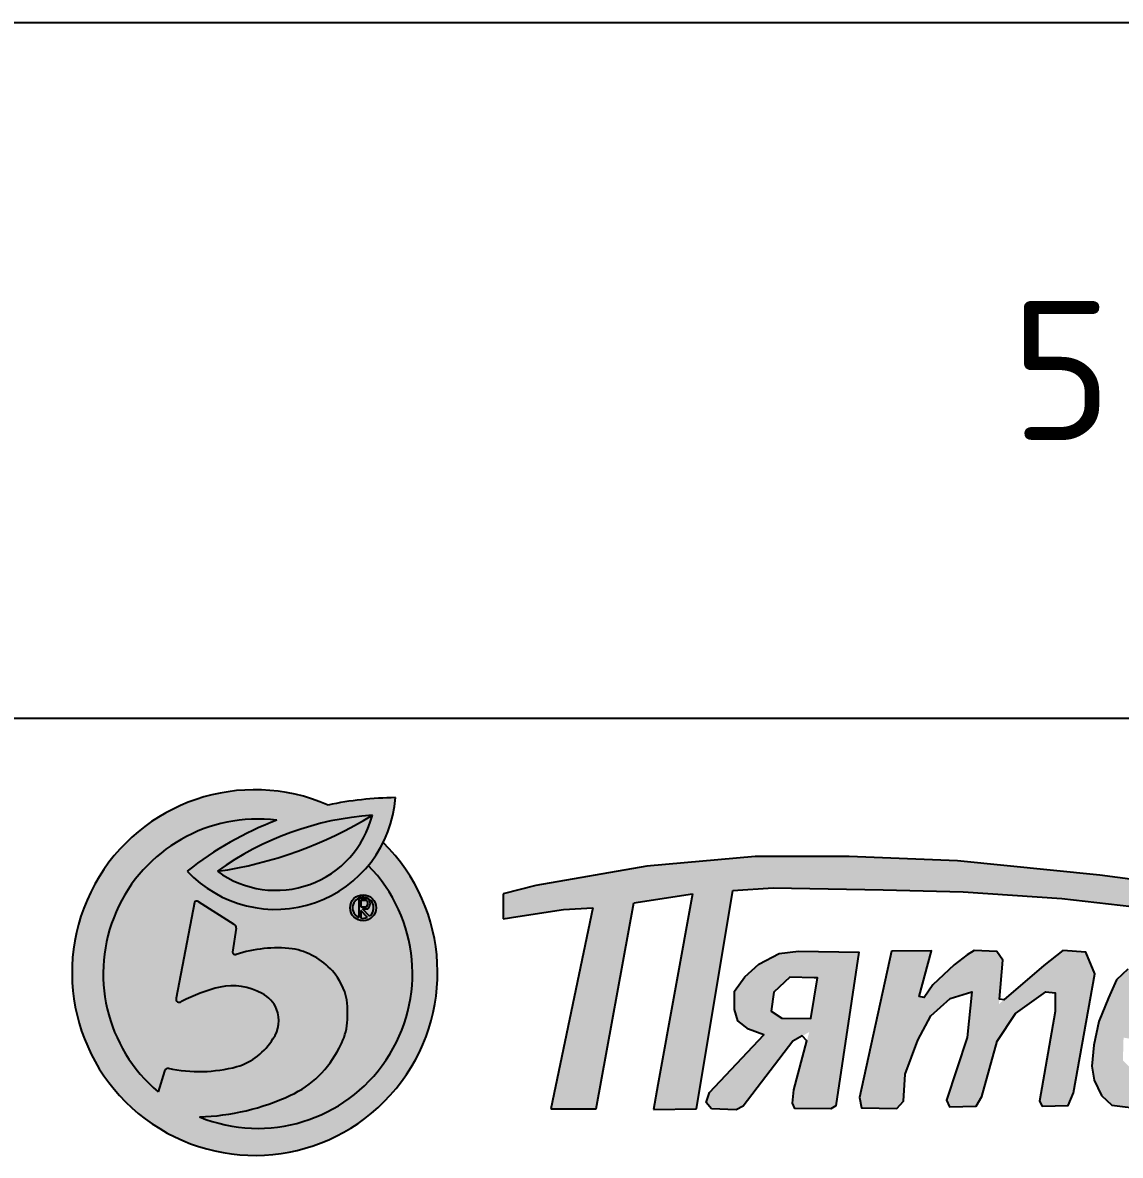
# Model space of a CAD drawing. Extents: x -150237 to 313168, y -187365 to 36962.
# Drawn here: x -1064 to 1304, y -176894 to -174451 of the extents above; entities that cross this region are included whole.
import ezdxf

# ---------------------------------------------------------------- set-up
doc = ezdxf.new("R2010")
doc.units = 0
doc.header["$LTSCALE"] = 50
doc.layers.get('0').update_dxf_attribs({"linetype": 'CONTINUOUS'})
doc.layers.add('R', color=7, linetype='CONTINUOUS')
doc.layers.add('ST', color=7, linetype='CONTINUOUS')
doc.layers.add('Стены', color=7, linetype='CONTINUOUS', lineweight=35)
doc.styles.add('ISOCPEUR', font='isocpeur.ttf')
doc.styles.get("Standard").update_dxf_attribs({"font": 'isocpeur.ttf'})

# ---------------------------------------------------------------- blocks, each defined once
blk = doc.blocks.new('Fives')
at = {"layer": 'ST'}
h = blk.add_hatch(color=255, dxfattribs=at)
h.paths.add_polyline_path([(-1652.190509187436, 935.1624737253296, 10.87382006872914), (-1533.147686739794, 854.4879785300291, -0.05710964324362305), (-1565.290198708892, 804.8481963796658, -0.8140006870916848), (-1929.515644764448, 262.6581918505544, 0.1014643625246184), (-1732.847836485787, 309.2618583206204, 0.1702850195627818), (-1628.475014023665, 411.1474853412365, 0.1005074144672512), (-1611.601147125162, 458.7934913662903, 0.06194850227914325), (-1611.786083666484, 515.0239086292568, 0.137498840510273), (-1642.76714240828, 577.5281312606239, 0.1715741327951714), (-1729.313354598933, 625.2325916778354, 0.1072389763015037), (-1850.606813977771, 612.9472810103616, -0.4149095950630466), (-1858.113123080198, 617.6947978716344), (-1850.5148127789, 669.950429601944, 0.3232281245984274), (-1855.110599442341, 678.4785793274932), (-1931.945179392998, 727.0900388647569, 0.5598827231635778), (-1939.841816561187, 724.7707601372094), (-1979.955532393076, 518.6507001925202, 0.6675029346326135), (-1968.455866854405, 511.272592025256, -0.06001301420662566), (-1885.097644168964, 542.7573049717757, -0.175401612345865), (-1794.466541742193, 528.6467846955929, -0.1846378475536078), (-1763.345950464492, 495.0441706920974, -0.2561324745579007), (-1770.905081697325, 431.0658300940122, -0.1844131885589555), (-1848.534932440365, 371.0418822517968, -0.1202650861244934), (-1996.949816190026, 367.8041890367167, 0.3823767515426836), (-2004.606251472302, 361.0642716560978), (-2018.671095619487, 316.5887606356991, -0.745905307821581), (-1762.741104363035, 902.5101145078079, 0.07564051440422523), (-1955.846212386947, 792.8784671224712, 0.6549657993456718), (-1506.764938811437, 951.1888362810714, 0.04967610491222686)])
h.paths.add_polyline_path([(-1556.567638531509, 913.3463518431527, -0.5314563503568764), (-1890.64334333923, 792.3005301766389, -0.1396821597072002)], flags=16)
h = blk.add_hatch(color=1, dxfattribs=at)
edge = h.paths.add_edge_path(flags=16)
edge.add_arc((-1576.536456131296, 713.6413353593671), 28.04926355290671, 0, 360)
edge = h.paths.add_edge_path()
edge.add_arc((-1803.587293784236, 571.4960108388914), 333.5247337425261, 82.96542638025997, 229.8432376095085)
edge.add_arc((-1499.022472514276, 213.1128727418254), 738.1165719172432, 110.9336061268995, 128.2361864349368)
edge.add_arc((-1765.810566429369, 969.9144494606007), 259.7215543171527, 222.9717454211574, 355.8654555308303)
edge.add_arc((-1803.587293784236, 571.4960108388914), 333.5247337425261, 247.8168642499261, 404.3993162345068)
edge.add_arc((-1944.827260564954, 765.5449380369973), 503.1197919664134, 271.7439712291594, 294.9185796609077)
edge.add_arc((-1825.905045307154, 508.9939271243056), 220.3464168580754, 294.9812918869309, 333.636957155921)
edge.add_arc((-1737.35454596371, 476.5181979549525), 126.9963879135908, 329.0196107136992, 351.9771168951318)
edge.add_arc((-1837.74680635523, 486.1652323636517), 227.7961180394144, 353.098724221274, 367.2781552509316)
edge.add_arc((-1738.773047979419, 491.0113121377944), 129.2373548772916, 10.70791123758999, 42.02395647114562)
edge.add_arc((-1753.50401894113, 478.9864859196532), 148.2333015579561, 41.66498989664441, 80.60771113664858)
edge.add_arc((-1761.649418752721, 339.577382442716), 287.4795985946771, 83.54163147070271, 108.0254243906317)
edge.add_arc((-1851.991843030723, 619.0652877508255), 6.272823284045434, 192.6198040358447, 282.755928409382)
edge.add_line((-1850.546763509548, 669.7306957995752), (-1858.113123080242, 617.6947978714306))
edge.add_arc((-1858.719648133359, 671.0312764207774), 8.275720696079139, 350.9581311145103, 424.1446376894124)
edge.add_line((-1931.945179390095, 727.0900388630107), (-1855.11059944213, 678.478579327435))
edge.add_arc((-1935.182519830145, 723.5096743013419), 4.826943495992903, 47.88033513741465, 164.8551783161098)
edge.add_line((-1939.841816562061, 724.7707601327857), (-1979.955532391861, 518.6507001988357))
edge.add_arc((-1972.673602593764, 517.3496028884256), 7.397253260308196, 169.8695890350171, 304.7624946256495)
edge.add_arc((-1796.09127328977, 181.0149850458547), 372.5313947609171, 103.8229919843247, 117.5604853688491)
edge.add_arc((-1859.275072093857, 410.4997025881021), 134.7548834620385, 61.25342147471451, 101.0477051215616)
edge.add_arc((-1822.853171383882, 471.1446471149102), 64.12719055726349, 21.88157486620999, 63.7261896943)
edge.add_arc((-1825.475316893753, 469.9491117068974), 67.00612030534494, 324.5287426725089, 381.9945814006849)
edge.add_arc((-1888.32425498739, 502.7138810971519), 137.5525552967418, 286.8139762214374, 328.608859410646)
edge.add_arc((-1929.37535551504, 673.4769000150845), 313.0528932501981, 257.5342266009612, 284.9652092080835)
edge.add_arc((-1997.015736116096, 360.1603220266115), 7.644151248261561, 89.50589931694098, 173.2086671746376)
edge.add_line((-2004.606251472302, 361.0642716561852), (-2018.671095619487, 316.5887606357865))
h = blk.add_hatch(color=1, dxfattribs=at)
h.paths.add_polyline_path([(-1939.974696372483, 724.0879713672621, -0.6082411680307636), (-1931.945179390095, 727.0900388629525), (-1855.11059944213, 678.4785793273768, -0.3306530655898451), (-1850.546763509548, 669.730695799517), (-1858.113123080242, 617.6947978713433, 0.4149095948996059), (-1850.606813980681, 612.9472810095176, -0.1072389763061933), (-1729.313354596932, 625.2325916772534, -0.1715741328108867), (-1642.767142400757, 577.5281312521547, -0.1374988404909168), (-1611.786083666535, 515.0239086278598, -0.06194850228811249), (-1611.601147126319, 458.793491356977, -0.100507414456867), (-1628.475014025869, 411.1474853373948, -0.1702850199941772), (-1732.847836824774, 309.2618581626739, -0.101464362336813), (-1929.515644764324, 262.6581918503216, 0.8140006870912707), (-1565.290198708899, 804.8481963792874, -0.4534486311540493), (-1955.846212386918, 792.8784671223257, -0.07564051440433955), (-1762.741104362678, 902.5101145080407, 0.7459053078218022), (-2018.671095619487, 316.5887606356991), (-2004.606251472302, 361.0642716560978, -0.382376751535655), (-1996.94981619007, 367.8041890368622, 0.120265086125997), (-1848.534932438954, 371.0418822522042, 0.1844131885465103), (-1770.905081700039, 431.065830090316, 0.2561324745608564), (-1763.345950462848, 495.0441706884885, 0.184637847573627), (-1794.466541743037, 528.6467846961168, 0.1754016123355465), (-1885.097644164605, 542.7573049722414, 0.06001301420990026), (-1968.455866854834, 511.2725920247321, -0.6786927469365975), (-1979.912005931255, 518.874356285407)])
h.paths.add_polyline_path([(-1604.585719684015, 713.6413353593089, -1), (-1548.487192578206, 713.6413353593089, -1)], flags=16)
h.paths.add_polyline_path([(-1562.712265087714, 695.4862207354745), (-1577.723122642368, 711.3137813325447), (-1566.663747355997, 711.3137813329231, 0.4561149821796093), (-1566.804679426838, 734.2197169480787), (-1586.054456070357, 734.2197169480787), (-1586.054456070357, 692.9019013706711, -3.609592920505249)], flags=0)
h.paths.add_polyline_path([(-1581.100292063878, 691.2831635515322), (-1581.100292063878, 707.6835550383839), (-1567.098701752286, 692.8652616858599, -0.1582385216500455)], flags=0)
h.paths.add_polyline_path([(-1581.10029206425, 715.6098949531442), (-1581.10029206425, 730.1882190249162), (-1569.698803361214, 730.1882190245378, -0.406433793227474), (-1569.167279595931, 715.6098949531442)], flags=0)
for color, points in [(82, [(-1556.567638531022, 913.3463518438512, 0.1396821597074449), (-1890.643343339623, 792.3005301768135, 0.1023829864890439)]), (62, [(-1556.567638531393, 913.3463518438512, -0.1023829864890017), (-1890.643343339623, 792.3005301768135, 0.5314563503579949)]), (1, [(-1274.124296814967, 743.5819231614005), (-1274.124296814953, 689.6379167864216), (-1242.810187988624, 694.7620436853031), (-1144.06752381054, 709.5734433119651), (-1080.707647629628, 713.6877209860249), (-1171.22175645949, 280.0428541375441), (-1073.674733196676, 280.0428541375732), (-992.6621054042116, 724.3848429386562), (-865.683447737465, 743.7544686844631), (-940.8222067107054, 331.8827528300462), (-950.4085837185994, 278.3971430679085), (-857.7137976942395, 280.0428541375732), (-779.0542051832454, 750.9654145653185), (-692.3198351961619, 756.5341204695287), (-454.5145856333838, 752.3619311224902), (-282.5377788572441, 748.2476534484013), (-69.41819533964735, 733.436253821681), (81.4848733645631, 716.3979254644946), (88.89057317792322, 773.9978129016818), (12.46297471378057, 783.7033034535707), (-294.0577563445622, 814.8989517685259), (-527.7487282325092, 823.9503626515216), (-730.9940453324962, 823.9503626515216), (-964.6850172204286, 803.378974281135), (-1204.135977852173, 761.4133420054568)]), (1, [(-436.6028617734264, 619.8821900170004), (-505.7227266980408, 304.728520182136), (-501.6084490239518, 282.5114207420556), (-425.0828842859773, 280.86570967242), (-411.0943401940967, 296.4999648339581), (-406.9800625200151, 354.9227078059628), (-379.8258298710647, 428.1568504046588), (-351.8487416872669, 480.8196046329393), (-309.8831094116175, 517.8481036997109), (-263.5060212267636, 532.659503326402), (-273.5066146273457, 433.9168391483548), (-318.111664759781, 298.9685314383823), (-311.5288204812532, 284.1571318117203), (-254.2261112791529, 285.8028428813268), (-241.883278256908, 306.3742312517713), (-208.7162357230409, 425.6882838002056), (-169.4719911930078, 485.7567378418461), (-104.169225707381, 532.5288489036612), (-83.59783733697259, 530.0602822992078), (-83.59783733697259, 489.7403610931942), (-117.3349142644511, 296.4999648339581), (-111.5749255207411, 285.8028428813269), (-55.91792738828368, 287.4485539509624), (-44.39794990085648, 314.6027865999203), (1.68196004890341, 571.3337134628091), (-17.2437172518985, 618.236478947365), (-67.14072664062402, 621.527901086636), (-108.2835033814632, 589.4365352288003), (-204.9143914710187, 506.1030387394434), (-196.6262238419877, 600.9565127162206), (-209.7919123990504, 619.0593344821827), (-258.3403889532419, 621.5279010866361), (-273.6774658796782, 612.4764902036694), (-301.6545540634472, 590.2593907635892), (-347.7344640131997, 547.4709029531228), (-366.6601413139797, 520.3166703041352), (-377.3572632665964, 521.9623813737998), (-350.2030306176458, 620.7050455518184)])]:
    blk.add_hatch(color=color, dxfattribs=at).paths.add_polyline_path(points)
h = blk.add_hatch(color=255, dxfattribs=at)
h.paths.add_polyline_path([(-1604.585719684015, 713.6413353593089, 1), (-1548.487192578206, 713.6413353593089, 1)])
h.paths.add_polyline_path([(-1581.10029206425, 730.1882190249162), (-1569.698803361214, 730.1882190245378, -0.406433793227474), (-1569.167279595931, 715.6098949531442), (-1581.10029206425, 715.6098949531442)], flags=16)
h.paths.add_polyline_path([(-1586.054456070357, 692.9019013706711, -3.609592920505249), (-1562.712265087714, 695.4862207354745), (-1577.723122642368, 711.3137813325447), (-1566.663747355997, 711.3137813329231, 0.4561149821796093), (-1566.804679426838, 734.2197169480787), (-1586.054456070357, 734.2197169480787)], flags=16)
h.paths.add_polyline_path([(-1581.100292063878, 707.6835550383839), (-1567.098701752286, 692.8652616858599, -0.1582385216500895), (-1581.100292063878, 691.2831635515322)], flags=16)
h = blk.add_hatch(color=1, dxfattribs=at)
h.paths.add_polyline_path([(-679.34524454442, 614.9450568080939), (-722.9565878897116, 591.9051018332248), (-753.4022426779414, 564.750869184296), (-775.6193421179925, 533.4823588612198), (-775.6193421179925, 493.9852931900239), (-768.2136423046248, 470.1224826803373), (-745.1736873297633, 452.0196609143459), (-712.259465937088, 439.6768278921081), (-829.1049518810905, 315.4256421347379), (-836.5106516944359, 294.0313982295338), (-824.9906742070013, 280.0428541376314), (-771.5050644439035, 277.574287533178), (-756.6936648171902, 285.8028428813267), (-649.7224452910016, 425.6882838002056), (-614.2133894474516, 445.5733550726578), (-647.2538786865625, 321.1856308784627), (-650.5453008258119, 292.3856871598692), (-645.6081676169125, 280.8657096724201), (-567.4368918093096, 280.0428541376314), (-556.7397698566856, 286.6256984161446), (-507.3684377676691, 618.236478947365), (-637.3796122687554, 619.8821900170007)])
h.paths.add_polyline_path([(-656.3052895695291, 563.928013649449), (-603.6425353412397, 562.2823025798134), (-596.2368355279032, 562.2823025798134), (-611.048235154609, 475.059615889244), (-673.5852558007027, 475.8824714240326), (-696.6252107755645, 490.6938710507529), (-690.8652220318472, 531.8366477916134)], flags=16)
h = blk.add_hatch(color=1, dxfattribs=at)
h.paths.add_polyline_path([(10.14177604199357, 468.4767716107018), (-0.3373840692875142, 417.4597284520569), (-4.451661743369185, 372.2026740371075), (0.4854714655375471, 341.7570192489075), (16.21224182384326, 308.8427978561958), (38.41328088056615, 288.2714094857801), (108.3560013399982, 279.2199986028136), (164.3101777075499, 280.8657096724201), (202.9843878439496, 289.9171205554157), (228.4929094232793, 311.3113644606493), (241.6585979803348, 351.6312856666627), (229.3157649580899, 362.328407619294), (213.6815097965664, 362.328407619294), (184.0587105431479, 350.8084301318741), (151.9673446852896, 347.5170079926029), (99.60696321080707, 347.5170079926029), (62.40054943381815, 384.7234217695653), (63.75776401190986, 433.5831465812985), (101.2526742804333, 427.3339948698704), (147.0302114763907, 427.3339948698704), (175.8301551949908, 436.3854057528366), (205.4529544483885, 442.9682500313792), (234.2528981669968, 470.9453382151263), (253.1785754677694, 494.8081487248418), (270.4585416989431, 530.1909367219488), (277.0413859774708, 561.4594470449955), (268.8128306292928, 589.4365352288002), (258.1157086766688, 613.2993457384874), (235.0757537018072, 621.5279010866361), (208.7443765876669, 624.8193232259073), (175.0072996601717, 623.1736121562716), (147.0302114763902, 621.527901086636), (123.1674009667113, 615.7679123429116), (99.30459045699669, 599.3108016465935), (72.9732133428625, 581.2079798806222), (48.2875472983578, 558.1680249057246), (31.0075810672137, 519.4938147693179)])
h.paths.add_polyline_path([(129.7502452452391, 554.8766027664825), (184.1458453373636, 569.4705442545854), (202.1615323091319, 537.5966365353088), (177.2727563541373, 494.7326335017138), (114.0407743272391, 482.3611587573063), (77.38986377074617, 488.2253044462996), (93.02411893226238, 531.0137922567956)], flags=16)
at = {"layer": 'R', "color": 1}
for p, q in [((-730.994045332438, 823.9503626515798), (-964.6850172204358, 803.3789742811932)), ((-527.7487282326547, 823.9503626515798), (-730.994045332438, 823.9503626515798)), ((-294.0577563446568, 814.8989517685841), (-527.7487282326547, 823.9503626515798)), ((12.46297471349681, 783.703303453658), (-294.0577563446568, 814.8989517685841)), ((-964.6850172204358, 803.3789742811932), (-1204.135977852166, 761.413342005515)), ((88.89057317792322, 773.9978129017691), (12.46297471349681, 783.703303453658)), ((-1204.135977852166, 761.413342005515), (-1274.124296814967, 743.5819231614878)), ((-1274.124296814967, 743.5819231614587), (-1274.12429681496, 689.6379167864798)), ((-992.6621054042189, 724.3848429387435), (-865.6834477374505, 743.7544686845213)), ((-865.683447737465, 743.7544686845213), (-940.822206710749, 331.882752831094)), ((-857.7137976942468, 280.0428541376314), (-779.0542051832381, 750.9654145654349)), ((-779.0542051832381, 750.9654145654058), (-692.3198351960455, 756.5341204695869)), ((-692.3198351960455, 756.5341204695869), (-454.5145856339441, 752.3619311225193)), ((-454.5145856339441, 752.3619311225193), (-282.5377788572223, 748.2476534484595)), ((-282.5377788572223, 748.2476534484595), (-69.4181953396328, 733.4362538217392)), ((-69.4181953396328, 733.4362538217392), (81.4848733645631, 716.3979254645819)), ((-1242.810187988558, 694.7620436853613), (-1144.067523810518, 709.5734433120524)), ((-1080.707647629628, 713.6877209861123), (-1171.221756459483, 280.0428541376314)), ((-1144.067523810518, 709.5734433120524), (-1080.707647629628, 713.6877209861123)), ((-1073.674733196684, 280.0428541376314), (-992.6621054042189, 724.3848429387435)), ((-1274.12429681496, 689.6379167864798), (-1242.810187988558, 694.7620436853613)), ((-940.822206710749, 331.882752831094), (-950.4085837185994, 278.3971430679958)), ((-1171.221756459483, 280.0428541376314), (-1073.674733196684, 280.0428541376314)), ((-950.4085837185994, 278.3971430679958), (-857.7137976942468, 280.0428541376314))]:
    blk.add_line(p, q, dxfattribs=at)
for points in [[(-824.9906742070016, 280.0428541376314), (-836.5106516944361, 294.0313982295338), (-829.1049518810905, 315.4256421347382), (-712.259465937088, 439.6768278921081), (-745.1736873297632, 452.0196609143459), (-768.213642304625, 470.1224826803373), (-775.6193421179923, 493.9852931900241), (-775.6193421179923, 533.4823588612198), (-753.4022426779411, 564.7508691842959), (-722.956587889712, 591.9051018332248), (-679.34524454442, 614.9450568080938), (-637.3796122687563, 619.8821900170005), (-507.3684377676691, 618.236478947365), (-556.7397698566856, 286.6256984161446), (-567.4368918093096, 280.0428541376314), (-645.6081676169124, 280.8657096724201), (-650.5453008258119, 292.3856871598691), (-647.2538786865625, 321.1856308784627), (-619.2767905027649, 426.5111393350235), (-629.1510569205711, 437.2082612876839), (-649.7224452910013, 425.6882838002057), (-756.6936648171904, 285.8028428813268), (-771.5050644439034, 277.574287533178)], [(-436.6028617734264, 619.8821900170005), (-505.7227266980408, 304.728520182136), (-501.6084490239518, 282.5114207420556), (-425.0828842859773, 280.8657096724201), (-411.0943401940967, 296.4999648339581), (-406.9800625200151, 354.922707805963), (-379.8258298710643, 428.1568504046591), (-351.8487416872667, 480.8196046329394), (-309.8831094116176, 517.8481036997109), (-263.5060212267636, 532.659503326402), (-273.5066146273457, 433.9168391483545), (-318.111664759781, 298.9685314383823), (-311.5288204812532, 284.1571318117203), (-254.226111279153, 285.8028428813268), (-241.8832782569079, 306.3742312517716), (-208.7162357230409, 425.6882838002057), (-169.4719911930079, 485.7567378418462), (-104.169225707381, 532.5288489036611), (-83.59783733697259, 530.0602822992078), (-83.59783733697259, 489.7403610931942), (-117.3349142644511, 296.4999648339581), (-111.5749255207411, 285.8028428813268), (-55.91792738828372, 287.4485539509624), (-44.39794990085647, 314.6027865999204), (1.68196004890342, 571.3337134628091), (-17.24371725189849, 618.236478947365), (-67.14072664062405, 621.5279010866361), (-108.2835033814627, 589.4365352288005), (-194.157657237527, 515.3795370952575), (-204.0319236553332, 516.2023926300753), (-196.6262238419877, 600.9565127162205), (-209.7919123990505, 619.0593344821827), (-258.3403889532419, 621.5279010866361), (-273.6774658796785, 612.4764902036695), (-301.654554063447, 590.2593907635892), (-347.7344640131996, 547.4709029531223), (-366.6601413139797, 520.3166703041352), (-377.3572632665964, 521.9623813737999), (-350.2030306176457, 620.7050455518183)], [(-603.6425353412415, 562.2823025798134), (-656.3052895695291, 563.928013649449), (-690.8652220318472, 531.8366477916134), (-696.6252107755645, 490.6938710507529), (-673.5852558007027, 475.8824714240327), (-611.0482351546088, 475.059615889244), (-596.2368355279032, 562.2823025798134)]]:
    blk.add_lwpolyline(points, close=True, dxfattribs=at)
blk.add_lwpolyline([(72.97321334286244, 581.2079798806226), (48.28754729835782, 558.1680249057245), (31.00758106721332, 519.4938147693174), (10.14177604199358, 468.4767716107017), (-0.3373840692875092, 417.4597284520569), (-4.451661743369186, 372.2026740371075), (0.4854714655375574, 341.7570192489075), (16.21224182384321, 308.8427978561958), (38.41328088056616, 288.2714094857802), (108.3560013399983, 279.2199986028136)], dxfattribs=at)
at = {"layer": 'ST', "color": 255}
for p, q in [((-1586.054456070357, 734.2197169481369), (-1586.054456070357, 692.9019013707293)), ((-1586.054456070357, 734.2197169481369), (-1566.804679426838, 734.2197169481369)), ((-1581.10029206425, 730.1882190250035), (-1581.10029206425, 715.6098949532025)), ((-1581.10029206425, 730.1882190250035), (-1569.698803361214, 730.1882190246251)), ((-1581.10029206425, 715.6098949532025), (-1569.167279595931, 715.6098949532025)), ((-1562.712265087714, 695.4862207355327), (-1577.723122642739, 711.3137813329813)), ((-1577.723122642368, 711.313781332603), (-1566.663747355997, 711.3137813329813)), ((-1581.100292063878, 707.6835550384421), (-1581.100292063878, 691.2831635515904)), ((-1567.098701752286, 692.8652616859181), (-1581.100292063878, 707.6835550384421))]:
    blk.add_line(p, q, dxfattribs=at)
at = {"layer": 'ST', "color": 1}
for p, q in [((-1939.841816562061, 724.7707601327857), (-1979.955532391861, 518.6507001988357)), ((-1931.945179390095, 727.0900388630107), (-1855.11059944213, 678.478579327435)), ((-1850.546763509548, 669.7306957995752), (-1858.113123080242, 617.6947978714306)), ((-2004.606251472302, 361.0642716561852), (-2018.671095619487, 316.5887606357865))]:
    blk.add_line(p, q, dxfattribs=at)
at = {"layer": 'ST', "color": 255}
blk.add_circle((-1576.536456131296, 713.6413353593671), 28.04926355290671, dxfattribs=at)
for centre, radius, start, end in [((-1810.124296846167, 573.9495817469724), 394.2306870547397, 66.3835182229641, 45.36603959488888), ((-1765.810566429369, 969.9144494606007), 259.7215543171527, 222.9717454211574, 355.8654555308303), ((-1499.022472514276, 213.1128727418254), 738.1165719172432, 90.60101452060573, 101.9765880595263), ((-1499.022472514276, 213.1128727418254), 738.1165719172432, 110.9336061268995, 128.2361864349368), ((-1576.536456131296, 713.6413353593671), 22.81921219075105, 307.2874168447501, 245.3480724100214), ((-1576.677191253868, 722.7055735360191), 15.16713513781602, 311.3156371094537, 49.38939508857134), ((-1576.918980046117, 722.6261206600175), 10.45544274686898, 317.8510984637412, 46.3250447919098), ((-1576.536456131296, 713.6413353593671), 22.81921219075105, 258.4630576374909, 294.4304331923555)]:
    blk.add_arc(centre, radius, start, end, dxfattribs=at)
at = {"layer": 'ST', "color": 1}
for centre, radius, start, end in [((-1803.587293784236, 571.4960108388914), 333.5247337425261, 82.96542638025997, 229.8432376095085), ((-1803.587293784236, 571.4960108388914), 333.5247337425261, 247.8168642499261, 44.39931623450683), ((-1935.182519830145, 723.5096743013419), 4.826943495992903, 47.88033513741465, 164.8551783161098), ((-1858.719648133359, 671.0312764207774), 8.275720696079139, 350.9581311145103, 64.14463768941238), ((-1851.991843030723, 619.0652877508255), 6.272823284045434, 192.6198040358447, 282.755928409382), ((-1761.649418752721, 339.577382442716), 287.4795985946771, 83.54163147070271, 108.0254243906317), ((-1753.50401894113, 478.9864859196532), 148.2333015579561, 41.66498989664441, 80.60771113664858), ((-1738.773047979419, 491.0113121377944), 129.2373548772916, 10.70791123758999, 42.02395647114562), ((-1796.09127328977, 181.0149850458547), 372.5313947609171, 103.8229919843247, 117.5604853688491), ((-1859.275072093857, 410.4997025881021), 134.7548834620385, 61.25342147471451, 101.0477051215616), ((-1972.673602593764, 517.3496028884256), 7.397253260308196, 169.8695890350171, 304.7624946256495), ((-1822.853171383882, 471.1446471149102), 64.12719055726349, 21.88157486620999, 63.7261896943), ((-1837.74680635523, 486.1652323636517), 227.7961180394144, 353.098724221274, 7.278155250931568), ((-1825.475316893753, 469.9491117068974), 67.00612030534494, 324.5287426725089, 21.99458140068495), ((-1737.35454596371, 476.5181979549525), 126.9963879135908, 329.0196107136992, 351.9771168951318), ((-1888.32425498739, 502.7138810971519), 137.5525552967418, 286.8139762214374, 328.608859410646), ((-1825.905045307154, 508.9939271243056), 220.3464168580754, 294.9812918869309, 333.636957155921), ((-1997.015736116096, 360.1603220266115), 7.644151248261561, 89.50589931694098, 173.2086671746376), ((-1929.37535551504, 673.4769000150845), 313.0528932501981, 257.5342266009612, 284.9652092080835), ((-1944.827260564954, 765.5449380369973), 503.1197919664134, 271.7439712291594, 294.9185796609077)]:
    blk.add_arc(centre, radius, start, end, dxfattribs=at)
at = {"layer": 'ST', "color": 82}
blk.add_arc((-1511.187376679882, 266.5683331770997), 648.3680849605581, 94.013499630072, 125.8204947515749, dxfattribs=at)
at = {"layer": 'ST', "color": 62}
for centre, radius, start, end in [((-1764.463470775132, 965.5878324120422), 214.3591597209891, 233.9396086248167, 345.894385756499), ((-2016.07836673296, 1660.022572496266), 876.7414030490025, 278.2255087198743, 301.6084856608206)]:
    blk.add_arc(centre, radius, start, end, dxfattribs=at)
blk = doc.blocks.new('*T402')
at = {"color": 0, "linetype": 'ByBlock', "lineweight": -2, "transparency": 16777216}
for p, q in [((0, 0), (38519.29187213169, 0)), ((0, 0), (0, -12914.06788693942)), ((5183.586746994555, 0), (5183.586746994555, -12914.06788693942)), ((5486.586746994555, 0), (5486.586746994555, -12914.06788693942)), ((11724.24242528024, 0), (11724.24242528024, -11118.73455360607)), ((15308.70088694075, 0), (15308.70088694075, -1500)), ((28877.74613574048, 0), (28877.74613574048, -1500)), ((33923.06387146835, 0), (33923.06387146835, -7970.55798287483)), ((38519.29187213169, 0), (38519.29187213169, -12914.06788693942)), ((0, -1500), (5183.586746994555, -1500)), ((3000, -1500), (3000, -12914.06788693942)), ((5486.586746994555, -1500), (38519.29187213169, -1500)), ((7670.17349398911, -1500), (7670.17349398911, -11118.73455360607)), ((0, -2089.675696695718), (5183.586746994555, -2089.675696695718)), ((7670.17349398911, -2089.675696695718), (33923.06387146835, -2089.675696695718)), ((0, -3392.675696695718), (5183.586746994555, -3392.675696695718)), ((5486.586746994555, -3392.675696695718), (38519.29187213169, -3392.675696695718)), ((9462.402724819363, -3392.675696695718), (9462.402724819363, -11118.73455360607)), ((13516.4716561105, -3392.675696695718), (13516.4716561105, -11118.73455360607)), ((15308.70088694075, -3392.675696695718), (15308.70088694075, -11118.73455360607)), ((16780.70088694075, -3392.675696695718), (16780.70088694075, -11118.73455360607)), ((18252.39551676757, -3392.675696695718), (18252.39551676757, -11118.73455360607)), ((19724.09014659438, -3392.675696695718), (19724.09014659438, -11118.73455360607)), ((22277.05521540104, -3392.675696695718), (22277.05521540104, -11118.73455360607)), ((24377.78658118629, -3392.675696695718), (24377.78658118629, -11118.73455360607)), ((28877.74613574048, -3392.675696695718), (28877.74613574048, -7970.55798287483)), ((0, -5285.675696695718), (5183.586746994555, -5285.675696695718)), ((5486.586746994555, -5285.675696695718), (38519.29187213169, -5285.675696695718)), ((0, -5735.675696695718), (5183.586746994555, -5735.675696695718)), ((5486.586746994555, -5735.675696695718), (38519.29187213169, -5735.675696695718)), ((36104.84700699921, -5735.675696695718), (36104.84700699921, -7970.55798287483)), ((0, -6185.675696695718), (5183.586746994555, -6185.675696695718)), ((5486.586746994555, -6185.675696695718), (38519.29187213169, -6185.675696695718)), ((0, -6608.675696695718), (5183.586746994555, -6608.675696695718)), ((5486.586746994555, -6608.675696695718), (38519.29187213169, -6608.675696695718)), ((0, -7058.675696695718), (5183.586746994555, -7058.675696695718)), ((5486.586746994555, -7058.675696695718), (38519.29187213169, -7058.675696695718)), ((5486.586746994555, -7514.616839785274), (38519.29187213169, -7514.616839785274)), ((5486.586746994555, -7970.55798287483), (38519.29187213169, -7970.55798287483)), ((5486.586746994555, -8497.911124337406), (38519.29187213169, -8497.911124337406)), ((28877.74613574048, -8497.911124337406), (28877.74613574048, -11118.73455360607)), ((33923.06387146835, -8497.911124337406), (33923.06387146835, -11118.73455360607)), ((36104.84700699921, -8497.911124337406), (36104.84700699921, -11118.73455360607)), ((5486.586746994555, -9300.911124337406), (38519.29187213169, -9300.911124337406)), ((5486.586746994555, -9756.852267426962), (38519.29187213169, -9756.852267426962)), ((5486.586746994555, -10212.79341051652), (38519.29187213169, -10212.79341051652)), ((5486.586746994555, -10668.73455360607), (38519.29187213169, -10668.73455360607)), ((5486.586746994555, -11118.73455360607), (38519.29187213169, -11118.73455360607)), ((0, -11521.73455360607), (5183.586746994555, -11521.73455360607)), ((5486.586746994555, -11521.73455360607), (38519.29187213169, -11521.73455360607)), ((0, -11914.73455360607), (5183.586746994555, -11914.73455360607)), ((5486.586746994555, -11914.73455360607), (38519.29187213169, -11914.73455360607)), ((0, -12511.06788693942), (5183.586746994555, -12511.06788693942)), ((5486.586746994555, -12511.06788693942), (38519.29187213169, -12511.06788693942)), ((0, -12914.06788693942), (38519.29187213169, -12914.06788693942))]:
    blk.add_line(p, q, dxfattribs=at)
at = {"color": 0, "transparency": 16777216}
for s, insert, char_height, width, attachment_point in [('Подпись ДК', (11725.74242528024, -1.5), 200, 3581.458461660504, 1), ('Дата', (28879.24613574048, -1.5), 200, 5042.317735727876, 1), ('{\\fISOCPEUR|b1|i0|c204|p34;Утверждаю:}', (8605.414586137398, -750), 500, 6234.655678285688, 5), (' Проект', (1.5, -1794.837848347845), 300, 2997, 4), ('ДИВИЗИОН', (9697.207959634674, -1794.837848347845), 300, 4051.068931291132, 5), ('S объекта', (6578.380120491835, -2446.337848347845), 300, 2180.586746994556, 5), (' Форма  \\P владения', (1.5, -2741.175696695718), 300, 2997, 4), ('109029 г. Москва, ул. Средняя Калитниковская д.28 стр.4', (36221.17787180002, -3394.175696695718), 300, 4593.228000663337, 2), ('Высота потолка (финишная)', (23327.42089829367, -4339.175696695718), 300, 2097.731365785243, 5), ('S доп. обслуж.', (14412.58627152563, -4339.175696695718), 300, 1789.229230830252, 5), ('S корп. нужд', (17516.54820185416, -4339.175696695718), 300, 1468.694629826816, 5), ('S не эффек-тивная', (18988.24283168097, -4339.175696695718), 300, 1468.694629826816, 5), ('S тех. пом.', (16044.70088694075, -4339.175696695718), 300, 1469, 5), ('S субар.', (10593.3225750498, -4339.175696695718), 300, 2258.83970046088, 5), (' РТО', (1.5, -4339.175696695718), 300, 2997, 4), ('S т.з.', (8566.288109404239, -4339.175696695718), 300, 1789.229230830252, 5), ('S  вспом.', (12620.35704069537, -4339.175696695718), 300, 1789.229230830252, 5), ('S этажа', (21000.57268099771, -4339.175696695718), 300, 2549.965068806661, 5), ('№ магазина', (26627.76635846338, -4339.175696695718), 300, 4496.959554554189, 5), ('Подвал', (6578.380120491835, -5287.175696695718), 300, 2180.586746994556, 2), ('Формат', (26627.76635846338, -5287.175696695718), 300, 4496.959554554189, 2), (' Алкоголь', (1.5, -5510.675696695718), 300, 2997, 4), ('Цоколь', (6578.380120491835, -5737.175696695718), 300, 2180.586746994556, 2), ('ФАМИЛИЯ', (31400.40500360441, -5737.175696695718), 300, 5042.317735727876, 2), ('ПОДПИСЬ', (35013.95543923378, -5737.175696695718), 300, 2178.783135530859, 2), ('ДАТА', (37312.06943956545, -5737.175696695718), 300, 2411.444865132478, 2), (' Табак', (1.5, -5960.675696695718), 300, 2997, 4), ('Разработал (М. РЗ)', (26627.76635846338, -6187.175696695718), 300, 4496.959554554189, 2), ('1 Этаж', (6578.380120491835, -6187.175696695718), 300, 2180.586746994556, 2), (' Гриль в ТЗ', (1.5, -6397.175696695718), 300, 2997, 4), ('Антресоль', (6578.380120491835, -6610.175696695718), 300, 2180.586746994556, 2), ('Изменения (М. РЗ)', (26627.76635846338, -6833.675696695718), 300, 4496.959554554189, 5), ('{\\C1;(ФИО)}', (31400.40500360441, -6833.675696695718), 300, 5042.317735727876, 5), (' Хлебопечка', (1.5, -6833.675696695718), 300, 2997, 4), ('АК 10УА: Торты, Молочная гастрономия, Вода, Лимонад. ', (3001.5, -7060.175696695718), 250, 2180.586746994556, 1), ('2 Этаж', (6578.380120491835, -7060.175696695718), 300, 2180.586746994556, 2), ('Разработал (ТП)', (26627.76635846338, -7286.646268240496), 300, 4496.959554554189, 5), ('{\\C1;Горелов П.}', (31400.40500360441, -7286.646268240496), 300, 5042.317735727876, 5), ('Изменения (ТП)', (26627.76635846338, -7516.116839785274), 300, 4496.959554554189, 2), ('3 Этаж', (6578.380120491835, -7516.116839785274), 300, 2180.586746994556, 2), ('Технический', (6578.380120491835, -7972.05798287483), 250, 2180.586746994556, 2), ('Согласовано', (31448.53922665899, -8234.234553606104), 300, 14138.5052909454, 5), ('Общая', (6578.380120491835, -8899.411124337406), 300, 2180.586746994556, 5), ('Начальник Упр РЗ', (26627.76635846338, -8899.411124337406), 250, 4496.959554554189, 5), (' Изменение  \\P ассортимента', (1.5, -9290.20512515094), 300, 2997, 4), ('Начальник Упр. Мерч.', (26627.76635846338, -9528.881695882184), 250, 4496.959554554189, 5), ('ЛИЦЕНЗИРОВ.', (26627.76635846338, -9984.82283897174), 250, 4496.959554554189, 5), ('СУБАРЕНДА', (26627.76635846338, -10440.7639820613), 250, 4496.959554554189, 5), ('СБ', (26627.76635846338, -10893.73455360607), 250, 4496.959554554189, 5), ('Все размеры, указанные на плане, должны быть проверены и уточнены на объекте. В случае отклонения - сообщить разработчику!', (22002.93930956312, -11120.23455360607), 300, 33029.70512513713, 2), ('Указанные цифровые обозначения имеют приоритет над масштабными размерами.', (22002.93930956312, -11523.23455360607), 300, 33029.70512513713, 2), ('Стандарт Запуска ', (1.5, -11718.23455360607), 200, 2997, 4), ('Стандарт мерчендайзинга', (1.5, -12212.90122027273), 200, 2997, 4), ('Планировка предварительная. Возможны изменения.', (22002.93930956312, -12512.56788693942), 300, 33029.70512513713, 2)]:
    blk.add_mtext(s, dxfattribs=dict(at, insert=insert, char_height=char_height, width=width, attachment_point=attachment_point))
at = {"color": 1, "transparency": 16777216}
for s, insert, char_height, width, attachment_point in [('Сыров Е.В.', (22093.22351134061, -750), 500, 13566.04524879973, 5), ('5', (36221.17787180002, -750), 300, 4593.228000663337, 5), ('Пермский край, г. Александровск', (22823.6531483743, -1794.837848347845), 300, 22195.82144618811, 5), ('органика', (4091.793373497276, -1794.837848347845), 300, 2180.586746994556, 5), ('УД', (9697.207959634674, -2741.175696695718), 300, 4051.068931291132, 5), ('ул. Кирова, д. 19', (22823.6531483743, -2741.175696695718), 300, 22195.82144618811, 5), ('аренда', (4091.793373497276, -2741.175696695718), 300, 2180.586746994556, 5), ('414.500000', (6578.380120491835, -4339.175696695718), 500, 2180.586746994556, 5), ('220 т.руб', (4091.793373497276, -4339.175696695718), 300, 2180.586746994556, 5), ('#', (31400.40500360441, -4339.175696695718), 300, 5042.317735727876, 5), ('1(250-330)', (31400.40500360441, -5287.175696695718), 300, 5042.317735727876, 2), ('0000мм', (23327.42089829367, -5510.675696695718), 300, 2097.731365785243, 5), ('0', (8566.288109404239, -5510.675696695718), 270, 1789.229230830252, 5), ('0', (10593.3225750498, -5510.675696695718), 270, 2258.83970046088, 5), ('0', (12620.35704069537, -5510.675696695718), 270, 1789.229230830252, 5), ('0', (14412.58627152563, -5510.675696695718), 270, 1789.229230830252, 5), ('0', (16044.70088694075, -5510.675696695718), 270, 1469, 5), ('0', (17516.54820185416, -5510.675696695718), 270, 1468.694629826816, 5), ('0', (18988.24283168097, -5510.675696695718), 270, 1468.694629826816, 5), ('0000мм', (23327.42089829367, -5960.675696695718), 300, 2097.731365785243, 5), ('0', (8566.288109404239, -5960.675696695718), 270, 1789.229230830252, 5), ('0', (10593.3225750498, -5960.675696695718), 270, 2258.83970046088, 5), ('0', (12620.35704069537, -5960.675696695718), 270, 1789.229230830252, 5), ('0', (14412.58627152563, -5960.675696695718), 270, 1789.229230830252, 5), ('0', (16044.70088694075, -5960.675696695718), 270, 1469, 5), ('0', (17516.54820185416, -5960.675696695718), 270, 1468.694629826816, 5), ('0', (18988.24283168097, -5960.675696695718), 270, 1468.694629826816, 5), ('Пак Евгения', (31400.40500360441, -6187.175696695718), 300, 5042.317735727876, 2), ('0000мм', (23327.42089829367, -6397.175696695718), 300, 2097.731365785243, 5), ('299.9', (8566.288109404239, -6397.175696695718), 270, 1789.229230830252, 5), ('1', (10593.3225750498, -6397.175696695718), 270, 2258.83970046088, 5), ('90.7', (12620.35704069537, -6397.175696695718), 270, 1789.229230830252, 5), ('22.9', (14412.58627152563, -6397.175696695718), 270, 1789.229230830252, 5), ('0', (16044.70088694075, -6397.175696695718), 270, 1469, 5), ('0', (17516.54820185416, -6397.175696695718), 270, 1468.694629826816, 5), ('0', (18988.24283168097, -6397.175696695718), 270, 1468.694629826816, 5), ('0000мм', (23327.42089829367, -6833.675696695718), 300, 2097.731365785243, 5), ('0', (8566.288109404239, -6833.675696695718), 270, 1789.229230830252, 5), ('0', (10593.3225750498, -6833.675696695718), 270, 2258.83970046088, 5), ('0', (12620.35704069537, -6833.675696695718), 270, 1789.229230830252, 5), ('0', (14412.58627152563, -6833.675696695718), 270, 1789.229230830252, 5), ('0', (16044.70088694075, -6833.675696695718), 270, 1469, 5), ('0', (17516.54820185416, -6833.675696695718), 270, 1468.694629826816, 5), ('0', (18988.24283168097, -6833.675696695718), 270, 1468.694629826816, 5), ('0', (8566.288109404239, -7286.646268240496), 270, 1789.229230830252, 5), ('0', (10593.3225750498, -7286.646268240496), 270, 2258.83970046088, 5), ('0', (12620.35704069537, -7286.646268240496), 270, 1789.229230830252, 5), ('0', (14412.58627152563, -7286.646268240496), 270, 1789.229230830252, 5), ('0', (16044.70088694075, -7286.646268240496), 270, 1469, 5), ('0', (17516.54820185416, -7286.646268240496), 270, 1468.694629826816, 5), ('0', (18988.24283168097, -7286.646268240496), 270, 1468.694629826816, 5), ('0000мм', (23327.42089829367, -7286.646268240496), 300, 2097.731365785243, 5), ('(ФИО)', (31400.40500360441, -7516.116839785274), 300, 5042.317735727876, 2), ('0000мм', (23327.42089829367, -7742.587411330052), 300, 2097.731365785243, 5), ('0', (8566.288109404239, -7742.587411330052), 270, 1789.229230830252, 5), ('0', (10593.3225750498, -7742.587411330052), 270, 2258.83970046088, 5), ('0', (12620.35704069537, -7742.587411330052), 270, 1789.229230830252, 5), ('0', (14412.58627152563, -7742.587411330052), 270, 1789.229230830252, 5), ('0', (16044.70088694075, -7742.587411330052), 270, 1469, 5), ('0', (17516.54820185416, -7742.587411330052), 270, 1468.694629826816, 5), ('0', (18988.24283168097, -7742.587411330052), 270, 1468.694629826816, 5), ('0000мм', (23327.42089829367, -8234.234553606104), 300, 2097.731365785243, 5), ('0', (8566.288109404239, -8234.234553606104), 270, 1789.229230830252, 5), ('0', (10593.3225750498, -8234.234553606104), 270, 2258.83970046088, 5), ('0', (12620.35704069537, -8234.234553606104), 270, 1789.229230830252, 5), ('0', (14412.58627152563, -8234.234553606104), 270, 1789.229230830252, 5), ('0', (16044.70088694075, -8234.234553606104), 270, 1469, 5), ('0', (17516.54820185416, -8234.234553606104), 270, 1468.694629826816, 5), ('0', (18988.24283168097, -8234.234553606104), 270, 1468.694629826816, 5), ('Свирков', (31400.40500360441, -8499.411124337406), 300, 5042.317735727876, 2), ('Камзина', (31400.40500360441, -9528.881695882184), 300, 5042.317735727876, 5), ('Шубина', (31400.40500360441, -9984.82283897174), 300, 5042.317735727876, 5), ('Тюрикова', (31400.40500360441, -10214.29341051652), 300, 5042.317735727876, 2), ('Садырев', (31400.40500360441, -10670.23455360607), 300, 5042.317735727876, 2), ('да', (4091.793373497276, -11718.23455360607), 300, 2180.586746994556, 5), ('Данный план является собственностью разработчика и не может быть использован в коммерческих и других целях без разрешения фирмы-разработчика .', (22002.93930956312, -11916.23455360607), 300, 33029.70512513713, 2), ('да', (4091.793373497276, -12212.90122027273), 300, 2180.586746994556, 5)]:
    blk.add_mtext(s, dxfattribs=dict(at, insert=insert, char_height=char_height, width=width, attachment_point=attachment_point))
at = {"color": 7, "transparency": 16777216, "char_height": 300, "attachment_point": 5}
for s, insert, width in [('0', (21000.57268099771, -5510.675696695718), 2549.965068806661), ('0', (21000.57268099771, -5960.675696695718), 2549.965068806661), ('414.500000', (21000.57268099771, -6397.175696695718), 2549.965068806661), ('0', (21000.57268099771, -6833.675696695718), 2549.965068806661), ('0', (21000.57268099771, -7286.646268240496), 2549.965068806661), ('0', (21000.57268099771, -7742.587411330052), 2549.965068806661), ('0', (21000.57268099771, -8234.234553606104), 2549.965068806661), ('299.900000', (8566.288109404239, -8899.411124337406), 1789.229230830252), ('1', (10593.3225750498, -8899.411124337406), 2258.83970046088), ('90.700000', (12620.35704069537, -8899.411124337406), 1789.229230830252), ('22.900000', (14412.58627152563, -8899.411124337406), 1789.229230830252), ('0', (16044.70088694075, -8899.411124337406), 1469), ('0', (17516.54820185416, -8899.411124337406), 1468.694629826816), ('0', (18988.24283168097, -8899.411124337406), 1468.694629826816), ('XXX', (8566.288109404239, -10893.73455360607), 1789.229230830252), ('XXX', (14412.58627152563, -10893.73455360607), 1789.229230830252)]:
    blk.add_mtext(s, dxfattribs=dict(at, insert=insert, width=width))
at = {"color": 5, "transparency": 16777216, "char_height": 300}
for s, insert, width, attachment_point in [('29.11.2016 22:18:58', (36221.17787180002, -5510.675696695718), 4593.228000663337, 5), ('субаренда', (6578.380120491835, -9528.881695882184), 2180.586746994556, 5), ('A', (8566.288109404239, -9528.881695882184), 1789.229230830252, 5), ('B', (10593.3225750498, -9528.881695882184), 2258.83970046088, 5), ('C', (12620.35704069537, -9528.881695882184), 1789.229230830252, 5), ('D', (14412.58627152563, -9528.881695882184), 1789.229230830252, 5), ('1', (6578.380120491835, -9758.352267426962), 2180.586746994556, 2), ('2', (6578.380120491835, -10214.29341051652), 2180.586746994556, 2), ('3', (6578.380120491835, -10670.23455360607), 2180.586746994556, 2)]:
    blk.add_mtext(s, dxfattribs=dict(at, insert=insert, width=width, attachment_point=attachment_point))
at = {"color": 1, "transparency": 16777216, "char_height": 300, "width": 2180.586746994556, "attachment_point": 5, "style": 'ISOCPEUR'}
for s, insert in [('да', (4091.793373497276, -5510.675696695718)), ('да', (4091.793373497276, -5960.675696695718)), ('да', (4091.793373497276, -6397.175696695718)), ('нет', (4091.793373497276, -6833.675696695718))]:
    blk.add_mtext(s, dxfattribs=dict(at, insert=insert))

msp = doc.modelspace()

# ---------------------------------------------------------------- block references
msp.add_blockref('*T402', (-35044.16722744625, -174451.1387631611))
at = {"layer": 'Стены'}
msp.add_blockref('Fives', (1246.875363530105, -177073.6856797112), dxfattribs=at)

doc.saveas('drawing.dxf')
